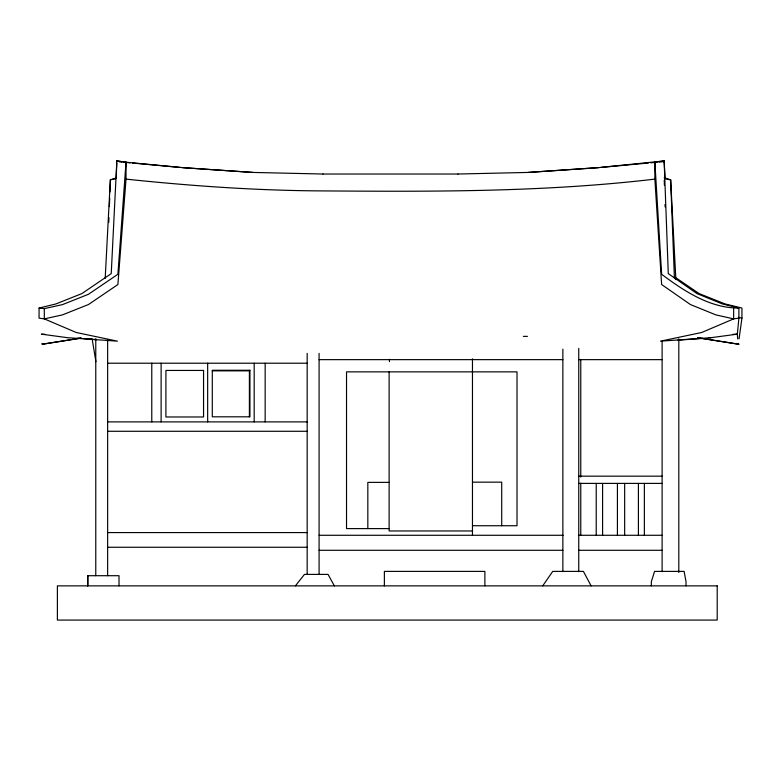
<?xml version="1.0" encoding="UTF-8"?>
<svg xmlns="http://www.w3.org/2000/svg" width="781" height="781" viewBox="0 0 781 781"><rect width="100%" height="100%" fill="white"/><g stroke="black" fill="none" stroke-linecap="round" stroke-linejoin="round"><path stroke-width="1.17" d="M126.131 162.223L116.847 160.925L111.234 273.623L81.82 293.617L55.842 303.965L39.07 308.046L39.05 318.131L44.292 318.882L76.235 332.491L117.443 341.17L67.449 337.685L41.461 334.151L45.093 334.336M659.349 162.028L664.211 161.579L664.231 160.925L654.868 162.223L654.868 179.113L661.634 284.528L690.384 304.522L715.806 314.87L733.652 318.882L738.904 318.131L738.885 308.046L722.454 303.965L697.033 293.617L668.282 273.623L664.153 160.925L598.373 167.642L528.181 172.425M116.223 177.892L116.759 163.346M108.764 222.409L108.949 217.548M109.379 206.594L109.711 198.071M109.945 191.989L110.424 179.825L115.725 178.703M105.191 278.387L110.346 179.825L115.773 178.146M252.819 172.425L182.627 167.642L126.024 162.223L126.024 179.113L117.902 284.528L88.478 304.522L62.509 314.87L44.292 318.882L44.292 308.622L62.509 304.61L88.478 294.261L117.902 274.268L126.024 162.223L116.769 160.925L116.789 161.579L116.769 160.925M738.904 318.131L737.342 334.151L737.684 338.886M739.051 338.886L741.95 318.131L741.93 308.046L725.158 303.965L699.18 293.617L675.653 277.626M674.423 278.387L670.654 179.825L664.153 177.814M542.717 585.867L552.733 571.389L583.397 571.389L591.1 585.867M295.384 585.867L304.483 574.396L328.049 574.396L334.346 585.867M654.868 162.223L661.634 274.268C683.971 290.991 710.027 308.251 738.885 308.046M654.868 179.113C544.689 192.136 433.65 191.687 322.895 190.906C257.095 190.603 191.433 186.005 126.024 179.113M601.077 167.398L648.425 163.034M650.856 162.809L656.928 162.253M677.84 340.174L702.841 338.427M598.49 167.642L528.298 172.425L457.988 174.026M732.568 334.395L737.342 334.151L710.964 337.685L660.482 341.17L701.689 332.491L733.652 318.882L733.652 308.622M322.895 174.026L458.105 174.026M523.368 336.367L527.429 336.367M319.087 359.641L562.867 359.641M578.75 359.641L662.112 359.641M107.641 363.214L307.167 363.214M212.295 370.848L249.393 370.848L249.393 416.81M107.641 421.886L307.167 421.886M107.641 431.278L307.167 431.278M578.75 476.166L662.112 476.166M472.466 482.16L501.714 482.16L501.714 525.73M389.123 482.375L367.831 482.375L367.831 528.61M578.75 483.4L662.112 483.4M472.466 525.73L517.012 525.73L517.012 371.863L346.53 371.863L346.53 528.61L389.123 528.61M472.466 530.973L389.123 530.973L389.123 371.863M107.641 532.583L307.167 532.583M319.087 535.278L563.15 535.278M578.428 535.278L662.112 535.278M107.641 547.256L307.167 547.256M319.087 550.283L562.867 550.283M578.75 550.283L662.112 550.283M323.012 174.026L252.702 172.425L182.51 167.642M708.552 337.568L710.964 337.685L708.592 337.568M77.251 338.183L80.853 338.427M83.264 338.593L91.67 339.179M94.081 339.344L96.483 339.51M119.22 161.804L121.651 162.028M124.072 162.253L130.144 162.809M132.575 163.034L179.923 167.398M87.745 338.886L96.141 339.755M39.07 308.046L44.292 308.622M665.275 178.703L670.615 179.923M738.592 317.33L741.95 318.131M92.138 338.993L95.907 361.701M664.211 161.579L664.153 160.925L665.07 177.892M670.654 179.825L675.868 279.608M664.24 180.235L664.397 185.077M665.031 204.466L665.119 206.887M389.426 359.309L389.426 361.701M686.03 585.867L686.03 581.669L684.107 571.389L654.585 571.389L651.334 581.669L651.334 585.867M678.806 338.798L678.806 572.483M662.112 341.024L662.112 571.633M644.364 483.4L644.364 535.278M638.409 483.4L638.409 535.278M624.663 483.4L624.663 535.278M617.42 483.4L617.42 535.278M602.6 483.4L602.6 535.278M596.225 483.4L596.225 535.278M580.771 359.406L580.771 477.064M580.771 483.127L580.771 535.278M578.75 348.375L578.75 571.633M562.867 349.166L562.867 571.633M484.884 585.867L484.884 571.389L384.379 571.389L384.379 585.867M472.466 358.85L472.466 535.278M319.087 353.363L319.087 574.396M307.167 353.363L307.167 574.396M265.159 363.214L265.159 421.886M254.186 363.214L254.186 421.886M207.658 363.214L207.658 421.886M161.12 363.214L161.12 421.886M151.778 363.214L151.778 421.886M119.015 585.867L119.015 575.704L87.697 575.704L87.697 585.867M107.641 339.862L107.641 575.704M95.77 338.769L95.77 575.704M87.853 575.704L87.853 585.867M81.185 338.085L42.262 344.236L42.233 343.386L42.252 344.236L81.185 338.085M249.94 370.262L212.295 370.262L212.295 416.81L249.94 416.81L249.94 370.262M203.558 370.438L165.914 370.438L165.914 416.976L203.558 416.976L203.558 370.438M717.202 585.867L57.384 585.867L57.384 620.075L717.202 620.075L717.202 585.867M738.738 344.236L697.453 337.714L738.748 344.236L738.084 343.386L738.738 344.236"/></g></svg>
